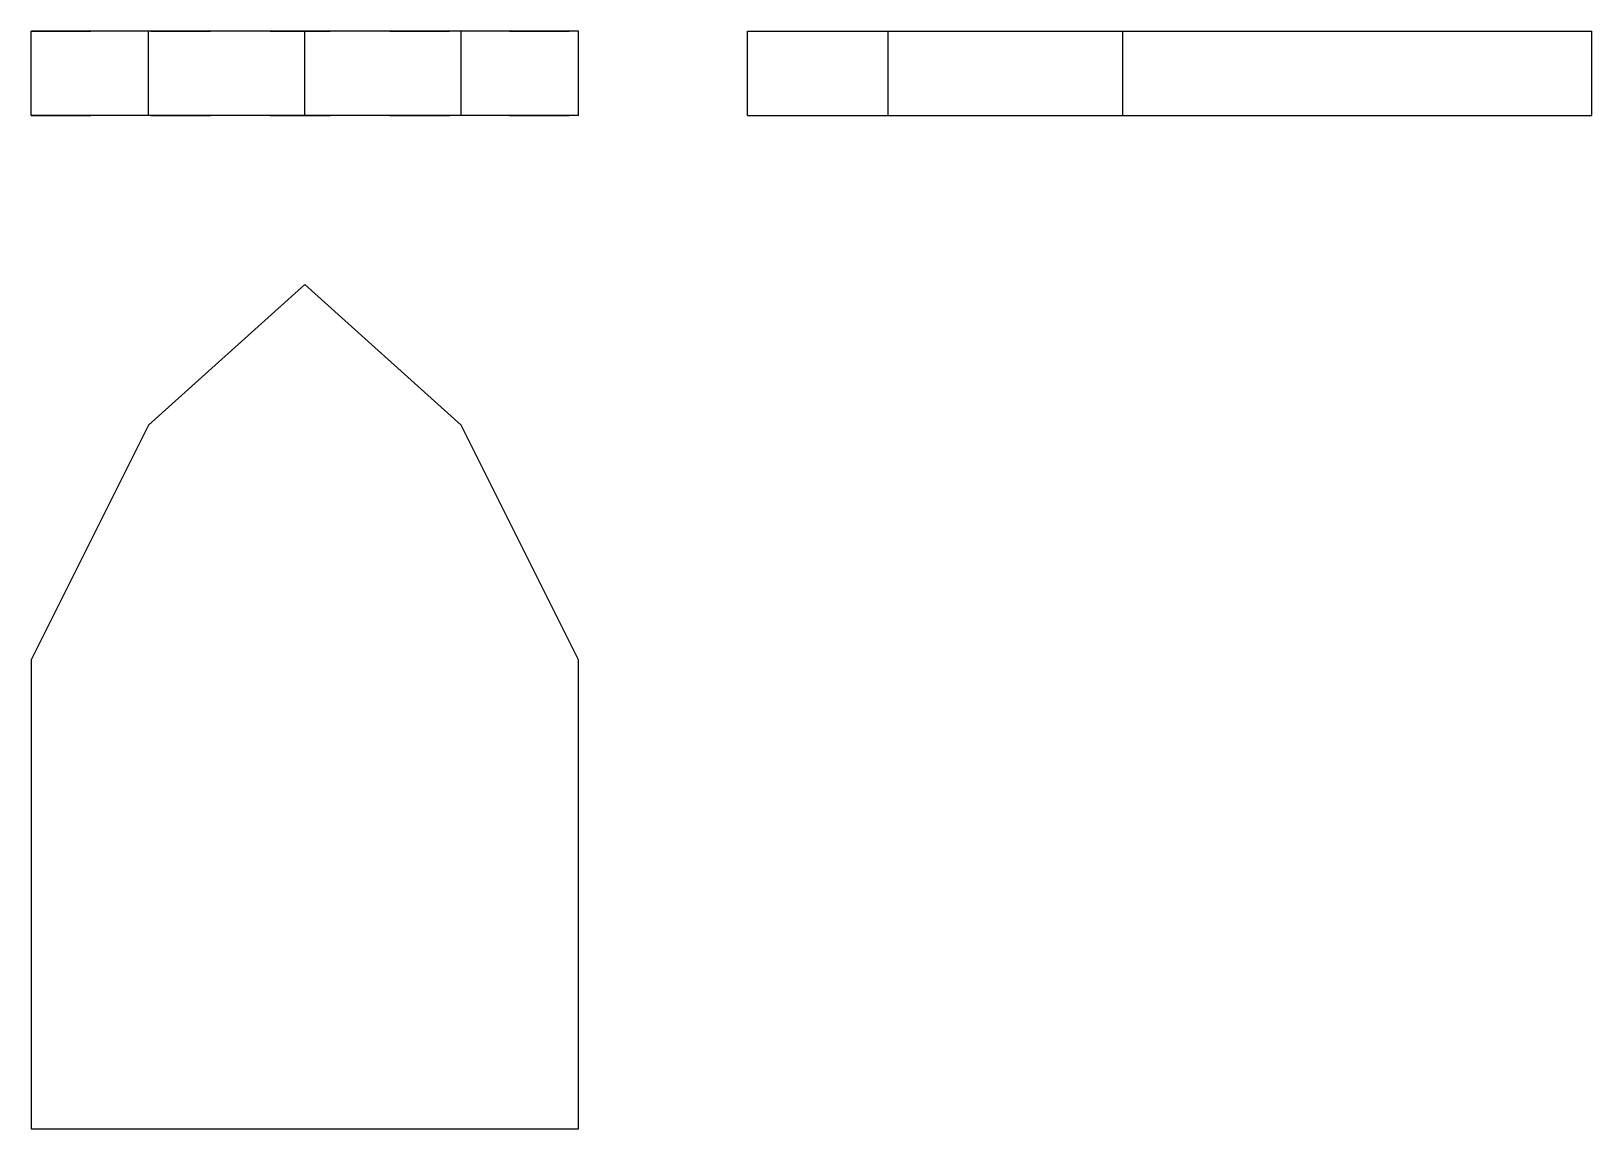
# Model space of a CAD drawing. Extents: x 0 to 2.61, y 0 to 1.84.
import ezdxf

# ---------------------------------------------------------------- set-up
doc = ezdxf.new("R2010")
doc.units = 0
doc.linetypes.add('HIDDEN', pattern=[0.07064, 0.047117, -0.023523])
for name, color, linetype in [('FRONT', 7, 'CONTINUOUS'), ('FRONT_HID', 7, 'HIDDEN'), ('LEFT', 7, 'CONTINUOUS'), ('TOP', 7, 'CONTINUOUS')]:
    doc.layers.add(name, color=color, linetype=linetype)

msp = doc.modelspace()

# ---------------------------------------------------------------- linework, layer by layer
at = {"layer": 'FRONT'}
for p, q in [((0.196221, 1.836628), (0, 1.836628)), ((0, 1.695349), (0, 1.836628)), ((0.457849, 1.836628), (0.196221, 1.836628)), ((0.196221, 1.695349), (0.196221, 1.836628)), ((0.719477, 1.836628), (0.457849, 1.836628)), ((0.457849, 1.695349), (0.457849, 1.836628)), ((0.719477, 1.695349), (0.719477, 1.836628)), ((0.915698, 1.836628), (0.719477, 1.836628)), ((0.915698, 1.695349), (0.915698, 1.836628)), ((0.196221, 1.695349), (0, 1.695349)), ((0.457849, 1.695349), (0.196221, 1.695349)), ((0.719477, 1.695349), (0.457849, 1.695349)), ((0.915698, 1.695349), (0.719477, 1.695349))]:
    msp.add_line(p, q, dxfattribs=at)
at = {"layer": 'FRONT_HID', "linetype": 'HIDDEN'}
for p, q in [((0, 1.836628), (0.915698, 1.836628)), ((0.915698, 1.836628), (0, 1.836628)), ((0, 1.836628), (0.915698, 1.836628)), ((0.719477, 1.836628), (0.196221, 1.836628)), ((0, 1.695349), (0.915698, 1.695349)), ((0.915698, 1.695349), (0, 1.695349)), ((0, 1.695349), (0.915698, 1.695349)), ((0.719477, 1.695349), (0.196221, 1.695349))]:
    msp.add_line(p, q, dxfattribs=at)
at = {"layer": 'LEFT'}
for p, q in [((1.198256, 1.695349), (1.198256, 1.836628)), ((1.198256, 1.836628), (1.433721, 1.836628)), ((1.433721, 1.695349), (1.433721, 1.836628)), ((1.433721, 1.836628), (1.826163, 1.836628)), ((1.826163, 1.695349), (1.826163, 1.836628)), ((1.826163, 1.836628), (2.218605, 1.836628)), ((2.218605, 1.836628), (2.611047, 1.836628)), ((2.611047, 1.695349), (2.611047, 1.836628)), ((1.198256, 1.695349), (1.433721, 1.695349)), ((1.433721, 1.695349), (1.826163, 1.695349)), ((1.826163, 1.695349), (2.218605, 1.695349)), ((2.218605, 1.695349), (2.611047, 1.695349))]:
    msp.add_line(p, q, dxfattribs=at)
at = {"layer": 'TOP'}
for p, q in [((0.457849, 1.412791), (0.196221, 1.177326)), ((0.719477, 1.177326), (0.457849, 1.412791)), ((0.196221, 1.177326), (0, 0.784884)), ((0.915698, 0.784884), (0.719477, 1.177326)), ((0, 0.784884), (0, 0.392442)), ((0.915698, 0.392442), (0.915698, 0.784884)), ((0, 0.392442), (0, 0)), ((0.915698, 0), (0.915698, 0.392442)), ((0, 0), (0.915698, 0))]:
    msp.add_line(p, q, dxfattribs=at)

doc.saveas('drawing.dxf')
